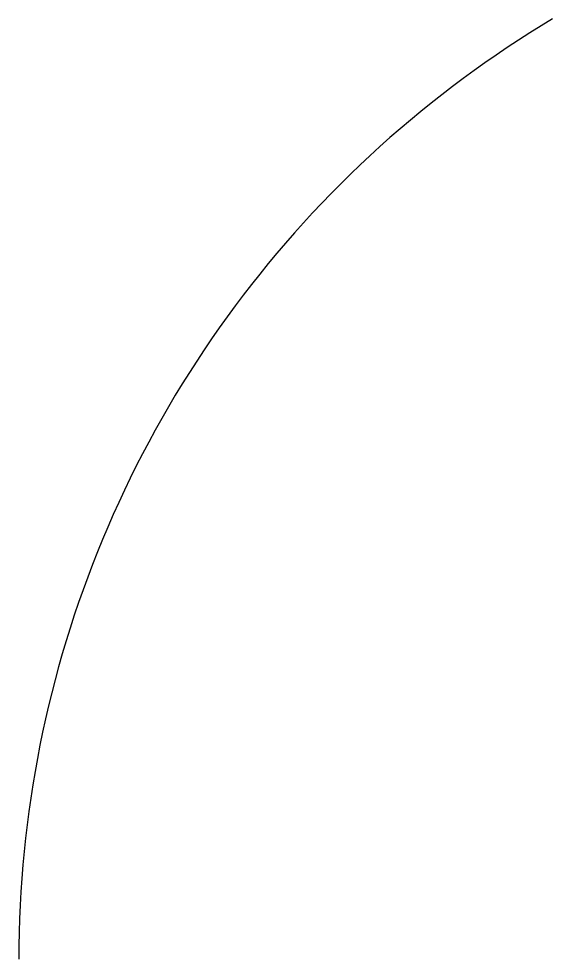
# Model space of a CAD drawing. Header units: metres. Extents: x 0 to 50, y -0.1 to 49.9.
# Drawn here: x 0 to 12.05, y 24.92 to 46.34 of the extents above; entities that cross this region are included whole.
import ezdxf

# ---------------------------------------------------------------- set-up
doc = ezdxf.new("R2010")
doc.units = ezdxf.units.M

msp = doc.modelspace()

# ---------------------------------------------------------------- linework, layer by layer
msp.add_lwpolyline([(12.150989, 46.340646), (11.889202, 46.181795), (11.629413, 46.019771), (11.37165, 45.854592), (11.115941, 45.686278), (10.862315, 45.514848), (10.610801, 45.340322), (10.361429, 45.162717), (10.114226, 44.982055), (9.869221, 44.798354), (9.626444, 44.611632), (9.385923, 44.42191), (9.147687, 44.229207), (8.911764, 44.033542), (8.678184, 43.834933), (8.446975, 43.6334), (8.218167, 43.428963), (7.991787, 43.221641), (7.767865, 43.011452), (7.546429, 42.798417), (7.327508, 42.582553), (7.327508, 42.582553), (7.111169, 42.363919), (6.897662, 42.142769), (6.687007, 41.919132), (6.479222, 41.693036), (6.274327, 41.46451), (6.072341, 41.233583), (5.873284, 41.000284), (5.677174, 40.764642), (5.484032, 40.526685), (5.293876, 40.286443), (5.106726, 40.043943), (4.9226, 39.799216), (4.741519, 39.552288), (4.563501, 39.303191), (4.388566, 39.051951), (4.216733, 38.798598), (4.048021, 38.543162), (3.882449, 38.285669), (3.720037, 38.026151), (3.560805, 37.764634), (3.40477, 37.501148), (3.251954, 37.235722), (3.102374, 36.968384), (2.95605, 36.699164), (2.813002, 36.42809), (2.673248, 36.155191), (2.536808, 35.880495), (2.403702, 35.604032), (2.273948, 35.325831), (2.147566, 35.045919), (2.024575, 34.764326), (1.904994, 34.481081), (1.904994, 34.481081), (1.788877, 34.196298), (1.676343, 33.910273), (1.567399, 33.62304), (1.462052, 33.334632), (1.360307, 33.045084), (1.262173, 32.754429), (1.167656, 32.462702), (1.076762, 32.169936), (0.989498, 31.876166), (0.905872, 31.581425), (0.82589, 31.285748), (0.749558, 30.989169), (0.676884, 30.691721), (0.607874, 30.393439), (0.542534, 30.094356), (0.480873, 29.794507), (0.422897, 29.493925), (0.368611, 29.192645), (0.318024, 28.890701), (0.271142, 28.588126), (0.227971, 28.284954), (0.188519, 27.98122), (0.152792, 27.676958), (0.120796, 27.372201), (0.09254, 27.066984), (0.068029, 26.76134), (0.047271, 26.455304), (0.030271, 26.14891), (0.017038, 25.842191), (0.007577, 25.535181), (0.001895, 25.227916), (0, 24.920427)])

doc.saveas('drawing.dxf')
